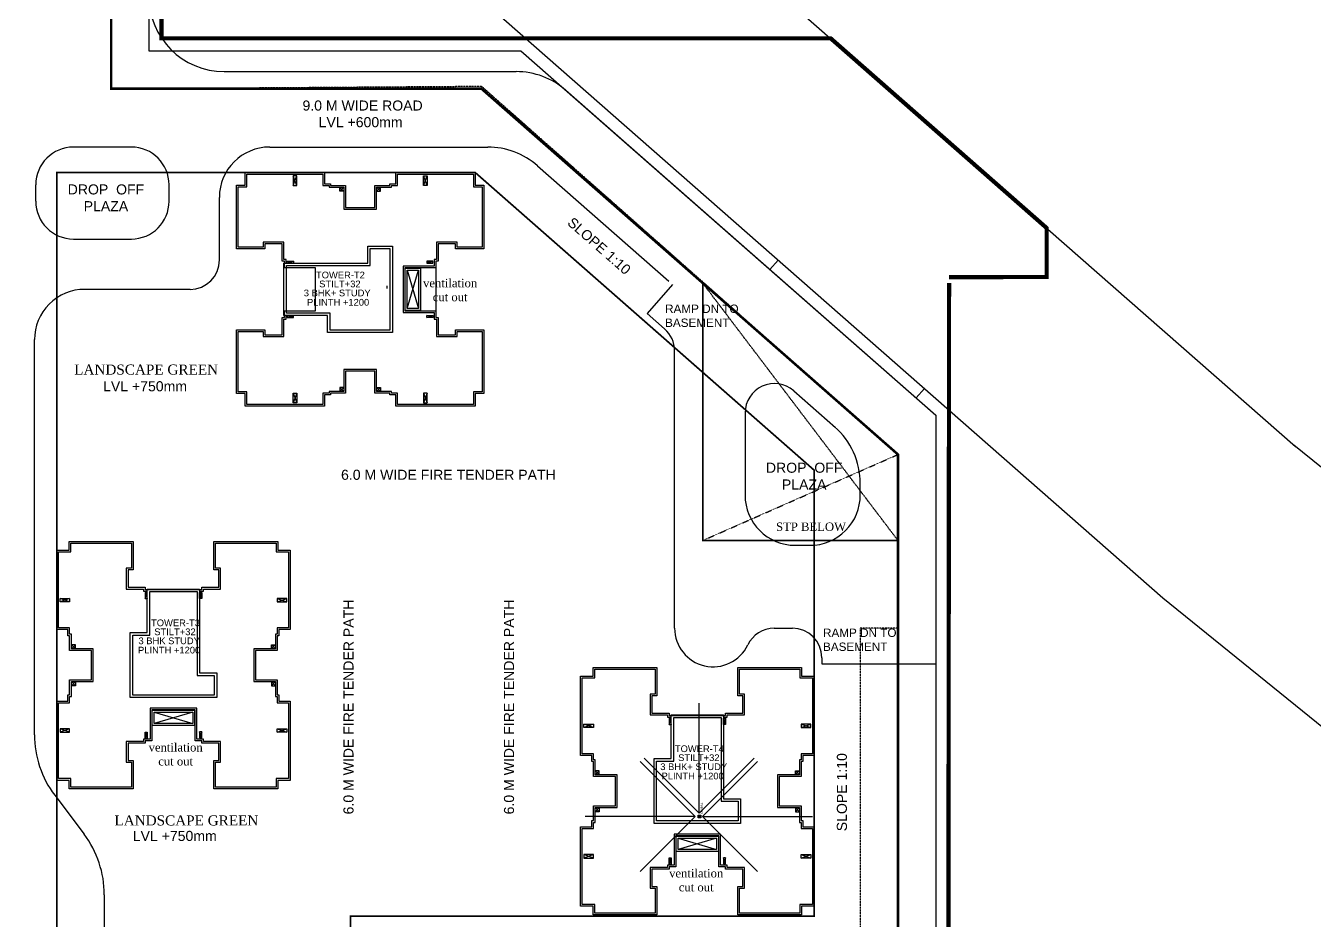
# Model space of a CAD drawing. Header units: millimetres. Extents: x 2061841 to 105821645, y -77612 to 48520811.
# Drawn here: x 105689495 to 105693013, y 48459160 to 48461601 of the extents above; entities that cross this region are included whole.
import ezdxf

# ---------------------------------------------------------------- set-up
doc = ezdxf.new("R2010")
doc.units = ezdxf.units.MM
doc.header["$LTSCALE"] = 10
doc.header["$MEASUREMENT"] = 0
for name, pattern in [('CENTER', [2, 1.25, -0.25, 0.25, -0.25]), ('DASHDOT', [1, 0.5, -0.25, 0, -0.25]), ('HIDDEN', [0.375, 0.25, -0.125])]:
    doc.linetypes.add(name, pattern=pattern)
for name, color, linetype in [('A-ANNO-TEXT', 150, 'Continuous'), ('AC-BLDG', 3, 'Continuous'), ('AC-GRND', 1, 'Continuous'), ('S-OPENING', 6, 'Continuous'), ('SHEET-TEXT', 7, 'Continuous')]:
    doc.layers.add(name, color=color, linetype=linetype)
doc.styles.add('Century', font='swiss.ttf')
doc.styles.add('SS Plan Text', font='calibri.ttf')
doc.styles.add('Text 100', font='romans.shx', dxfattribs={"width": 0.7, "height": 100})
doc.styles.add('Times', font='times.ttf')
doc.dimstyles.new('SCALE 100', dxfattribs={"dimtxt": 100, "dimasz": 75, "dimexe": 50, "dimexo": 50, "dimgap": 40, "dimtad": 1, "dimdec": 0, "dimzin": 1, "dimdsep": 46, "dimtxsty": 'Text 100', "dimblk": 'OBLIQUE', "dimcen": 1, "dimclrd": 3, "dimclre": 3, "dimclrt": 2, "dimadec": 0, "dimazin": 0, "dimtfac": 1, "dimtdec": 0, "dimtofl": 0, "dimtmove": 1, "dimatfit": 3, "dimldrblk": 'OPEN90', "dimfxl": 1, "dimtolj": 1, "dimtzin": 0, "dimarcsym": 0})

# ---------------------------------------------------------------- blocks, each defined once
blk = doc.blocks.new('_Oblique')
at = {"color": 0, "linetype": 'ByBlock', "lineweight": -2}
blk.add_line((-0.5, -0.5), (0.5, 0.5), dxfattribs=at)
blk = doc.blocks.new('_Open90')
at = {"color": 0, "linetype": 'ByBlock', "lineweight": -2}
for p, q in [((-0.5, 0.5), (0, 0)), ((0, 0), (-1, 0)), ((0, 0), (-0.5, -0.5))]:
    blk.add_line(p, q, dxfattribs=at)
blk = doc.blocks.new('A$C3f9037b2')
at = {"layer": 'AC-BLDG', "color": 1, "linetype": 'HIDDEN'}
for p, q in [((146543, -120228), (123250, -89530)), ((123250, -120228), (146543, -109977))]:
    blk.add_line(p, q, dxfattribs=at)
at = {"layer": 'AC-BLDG', "color": 1, "linetype": 'HIDDEN', "const_width": 200}
blk.add_lwpolyline([(123250, -89530), (146543, -109977), (146543, -120228), (123250, -120228), (123250, -89530)], dxfattribs=at)
at = {"layer": 'A-ANNO-TEXT', "insert": (131996, -118089), "char_height": 1000, "width": 9182.53, "attachment_point": 1, "style": 'Times'}
blk.add_mtext('STP BELOW', dxfattribs=at)
blk = doc.blocks.new('A$C82ecaa04')
at = {"layer": 'AC-GRND', "color": 2, "linetype": 'HIDDEN', "ltscale": 5}
blk.add_lwpolyline([(52671, -54347), (52671, -66347), (96841, -66047), (146543, -109977), (146544, -130680), (142044, -130680), (142044, -170041), (125008, -170041), (125008, -175041), (91225, -175041), (91225, -240684), (225330, -240684)], dxfattribs=at)
blk = doc.blocks.new('TOWER-A TYPICAL FLOOR FRAMING PLAN N')
at = {"layer": 'SHEET-TEXT'}
h = blk.add_hatch(color=256, dxfattribs=at)
edge = h.paths.add_edge_path()
edge.add_arc((102928334, 48557457.3), 0.801, 182.4872, 272.4872)
edge.add_ellipse((102928334, 48557457.3), major_axis=(-0.59, 0.541), ratio=1, start_angle=135, end_angle=212.2175)
edge.add_arc((102928334.4, 48557457.1), 0.392, 355.5416, 512.837)
edge.add_arc((102928333.6, 48557457.5), 0.503, 218.5754, 334.9907, ccw=False)
at = {"layer": 'SHEET-TEXT', "ltscale": 51}
for p, q in [((102926120.9, 48561107.5, 101.1), (102929598.6, 48558054.6, 101.1)), ((102926953.3, 48561107.5, 101.1), (102929960.9, 48558467.3, 101.1))]:
    blk.add_line(p, q, dxfattribs=at)
at = {"layer": 'SHEET-TEXT', "color": 8}
for p, q in [((102927036.8, 48559490.3, 101.1), (102927833.5, 48559490.3, 101.1)), ((102927969.3, 48559439.2, 101.1), (102928978.9, 48558552.9, 101.1)), ((102926783.1, 48559284.4, 101.1), (102926625, 48559284.4, 101.1)), ((102927160.7, 48559284.4, 101.1), (102927755.9, 48559284.4, 101.1)), ((102927891.8, 48559233.2, 101.1), (102928250.8, 48558918.1, 101.1)), ((102926522.1, 48559136.4, 101.1), (102926522.1, 48559181.4, 101.1)), ((102926886.1, 48559136.4, 101.1), (102926886.1, 48559181.4, 101.1)), ((102927023.4, 48558976.2, 101.1), (102927023.4, 48559147.1, 101.1)), ((102926625, 48559033.4, 101.1), (102926783.1, 48559033.4, 101.1)), ((102928549.1, 48558975.9, 101.1), (102928526.4, 48558950.1, 101.1)), ((102926943.3, 48558896.1, 101.1), (102926655.9, 48558896.1, 101.1)), ((102928260.3, 48558909.7, 101.1), (102928190.9, 48558830.6, 101.1)), ((102928239, 48558788.4, 101.1), (102928190.9, 48558830.6, 101.1)), ((102926518.6, 48557680.1, 101.1), (102926518.6, 48558758.8, 101.1)), ((102928266.2, 48557971, 101.1), (102928266.2, 48558728.2, 101.1)), ((102928591.4, 48558619, 101.1), (102928705.8, 48558518.6, 101.1)), ((102928948.1, 48558625.6, 101.1), (102928925.5, 48558599.8, 101.1)), ((102928458.4, 48558558.8, 101.1), (102928458.4, 48558334.8, 101.1)), ((102928978.9, 48558552.9, 101.1), (102928978.9, 48557874.3, 101.1)), ((102928773, 48558334.8, 101.1), (102928773, 48558366.4, 101.1)), ((102928595.7, 48558197.5, 101.1), (102928635.7, 48558197.5, 101.1)), ((102928538, 48557971, 101.1), (102928587.7, 48557971, 101.1)), ((102928667.7, 48557890.9, 101.1), (102928667.7, 48557874.3, 101.1)), ((102928667.7, 48557874.3, 101.1), (102928876, 48557874.3, 101.1)), ((102928876, 48557874.3, 101.1), (102928978.9, 48557874.3, 101.1)), ((102926573.9, 48557515.5, 101.1), (102926654, 48557409.1, 101.1))]:
    blk.add_line(p, q, dxfattribs=at)
at = {"layer": 'SHEET-TEXT', "ltscale": 0.5}
for p, q in [((102927098.3, 48559176.1, 101.1), (102927098.3, 48559210.4, 101.1)), ((102927098.3, 48559210.4, 101.1), (102927305.5, 48559210.4, 101.1)), ((102927305.5, 48559210.4, 101.1), (102927305.5, 48559179.5, 101.1)), ((102927510.1, 48559179.5, 101.1), (102927510.1, 48559210.4, 101.1)), ((102927510.1, 48559210.4, 101.1), (102927717.3, 48559210.4, 101.1)), ((102927717.3, 48559210.4, 101.1), (102927717.3, 48559176.1, 101.1)), ((102927074.8, 48559011.1, 101.1), (102927074.8, 48559176.1, 101.1)), ((102927074.8, 48559176.1, 101.1), (102927098.3, 48559176.1, 101.1)), ((102927305.5, 48559179.5, 101.1), (102927322.7, 48559179.5, 101.1)), ((102927322.7, 48559179.5, 101.1), (102927322.7, 48559175, 101.1)), ((102927322.7, 48559175, 101.1), (102927363.3, 48559175, 101.1)), ((102927363.3, 48559175, 101.1), (102927363.3, 48559115.2, 101.1)), ((102927452.3, 48559115.2, 101.1), (102927452.3, 48559175, 101.1)), ((102927452.3, 48559175, 101.1), (102927492.9, 48559175, 101.1)), ((102927492.9, 48559175, 101.1), (102927492.9, 48559179.5, 101.1)), ((102927492.9, 48559179.5, 101.1), (102927510.1, 48559179.5, 101.1)), ((102927717.3, 48559176.1, 101.1), (102927740.7, 48559176.1, 101.1)), ((102927740.7, 48559176.1, 101.1), (102927740.7, 48559011.1, 101.1)), ((102927363.3, 48559115.2, 101.1), (102927407.8, 48559115.2, 101.1)), ((102927407.8, 48559115.2, 101.1), (102927452.3, 48559115.2, 101.1)), ((102927199.7, 48559024.8, 101.1), (102927142.9, 48559024.8, 101.1)), ((102927142.9, 48559024.8, 101.1), (102927142.9, 48559011.1, 101.1)), ((102927199.7, 48558977.9, 101.1), (102927199.7, 48559024.8, 101.1)), ((102927672.7, 48559024.8, 101.1), (102927615.9, 48559024.8, 101.1)), ((102927615.9, 48559024.8, 101.1), (102927615.9, 48558977.9, 101.1)), ((102927672.7, 48559011.1, 101.1), (102927672.7, 48559024.8, 101.1)), ((102927142.9, 48559011.1, 101.1), (102927074.8, 48559011.1, 101.1)), ((102927740.7, 48559011.1, 101.1), (102927672.7, 48559011.1, 101.1)), ((102927205.5, 48558977.9, 101.1), (102927199.7, 48558977.9, 101.1)), ((102927205.5, 48558967.6, 101.1), (102927205.5, 48558977.9, 101.1)), ((102927524.9, 48558959.6, 101.1), (102927524.9, 48558832.6, 101.1)), ((102927609.5, 48558959.6, 101.1), (102927524.9, 48558959.6, 101.1)), ((102927615.9, 48558977.9, 101.1), (102927609.5, 48558977.9, 101.1)), ((102927609.5, 48558977.9, 101.1), (102927609.5, 48558959.6, 101.1)), ((102927199.7, 48558767.4, 101.1), (102927199.7, 48558814.3, 101.1)), ((102927199.7, 48558814.3, 101.1), (102927205.5, 48558814.3, 101.1)), ((102927205.5, 48558814.3, 101.1), (102927205.5, 48558824.6, 101.1)), ((102927524.9, 48558832.6, 101.1), (102927609.5, 48558832.6, 101.1)), ((102927609.5, 48558832.6, 101.1), (102927609.5, 48558814.3, 101.1)), ((102927609.5, 48558814.3, 101.1), (102927615.9, 48558814.3, 101.1)), ((102927615.9, 48558814.3, 101.1), (102927615.9, 48558767.4, 101.1)), ((102927074.8, 48558616.2, 101.1), (102927074.8, 48558781.1, 101.1)), ((102927074.8, 48558781.1, 101.1), (102927142.9, 48558781.1, 101.1)), ((102927142.9, 48558781.1, 101.1), (102927142.9, 48558767.4, 101.1)), ((102927672.7, 48558767.4, 101.1), (102927672.7, 48558781.1, 101.1)), ((102927672.7, 48558781.1, 101.1), (102927740.7, 48558781.1, 101.1)), ((102927740.7, 48558781.1, 101.1), (102927740.7, 48558616.2, 101.1)), ((102927142.9, 48558767.4, 101.1), (102927199.7, 48558767.4, 101.1)), ((102927615.9, 48558767.4, 101.1), (102927672.7, 48558767.4, 101.1)), ((102927407.8, 48558677, 101.1), (102927363.3, 48558677, 101.1)), ((102927363.3, 48558677, 101.1), (102927363.3, 48558617.3, 101.1)), ((102927452.3, 48558677, 101.1), (102927407.8, 48558677, 101.1)), ((102927452.3, 48558617.3, 101.1), (102927452.3, 48558677, 101.1)), ((102927098.3, 48558616.2, 101.1), (102927074.8, 48558616.2, 101.1)), ((102927098.3, 48558581.8, 101.1), (102927098.3, 48558616.2, 101.1)), ((102927322.7, 48558612.7, 101.1), (102927305.5, 48558612.7, 101.1)), ((102927305.5, 48558612.7, 101.1), (102927305.5, 48558581.8, 101.1)), ((102927363.3, 48558617.3, 101.1), (102927322.7, 48558617.3, 101.1)), ((102927322.7, 48558617.3, 101.1), (102927322.7, 48558612.7, 101.1)), ((102927492.9, 48558617.3, 101.1), (102927452.3, 48558617.3, 101.1)), ((102927492.9, 48558612.7, 101.1), (102927492.9, 48558617.3, 101.1)), ((102927510.1, 48558612.7, 101.1), (102927492.9, 48558612.7, 101.1)), ((102927510.1, 48558581.8, 101.1), (102927510.1, 48558612.7, 101.1)), ((102927740.7, 48558616.2, 101.1), (102927717.3, 48558616.2, 101.1)), ((102927717.3, 48558616.2, 101.1), (102927717.3, 48558581.8, 101.1)), ((102927305.5, 48558581.8, 101.1), (102927098.3, 48558581.8, 101.1)), ((102927717.3, 48558581.8, 101.1), (102927510.1, 48558581.8, 101.1)), ((102926583.8, 48557972.5, 101.1), (102926583.8, 48558179.7, 101.1)), ((102926583.8, 48558179.7, 101.1), (102926618.2, 48558179.7, 101.1)), ((102926618.2, 48558179.7, 101.1), (102926618.2, 48558203.1, 101.1)), ((102926618.2, 48558203.1, 101.1), (102926783.1, 48558203.1, 101.1)), ((102926783.1, 48558203.1, 101.1), (102926783.1, 48558135.1, 101.1)), ((102927013.1, 48558135.1, 101.1), (102927013.1, 48558203.1, 101.1)), ((102927013.1, 48558203.1, 101.1), (102927178.1, 48558203.1, 101.1)), ((102927178.1, 48558203.1, 101.1), (102927178.1, 48558179.7, 101.1)), ((102927178.1, 48558179.7, 101.1), (102927212.4, 48558179.7, 101.1)), ((102927212.4, 48558179.7, 101.1), (102927212.4, 48557972.5, 101.1)), ((102926783.1, 48558135.1, 101.1), (102926769.4, 48558135.1, 101.1)), ((102926769.4, 48558135.1, 101.1), (102926769.4, 48558078.3, 101.1)), ((102927026.8, 48558135.1, 101.1), (102927013.1, 48558135.1, 101.1)), ((102927026.8, 48558078.3, 101.1), (102927026.8, 48558135.1, 101.1)), ((102926769.4, 48558078.3, 101.1), (102926816.3, 48558078.3, 101.1)), ((102926816.3, 48558078.3, 101.1), (102926816.3, 48558072.5, 101.1)), ((102926979.9, 48558072.5, 101.1), (102926979.9, 48558078.3, 101.1)), ((102926979.9, 48558078.3, 101.1), (102927026.8, 48558078.3, 101.1)), ((102926816.3, 48558072.5, 101.1), (102926826.6, 48558072.5, 101.1)), ((102926969.6, 48558072.5, 101.1), (102926979.9, 48558072.5, 101.1)), ((102926614.7, 48557972.5, 101.1), (102926583.8, 48557972.5, 101.1)), ((102926614.7, 48557955.3, 101.1), (102926614.7, 48557972.5, 101.1)), ((102927212.4, 48557972.5, 101.1), (102927181.5, 48557972.5, 101.1)), ((102927181.5, 48557972.5, 101.1), (102927181.5, 48557955.3, 101.1)), ((102926619.3, 48557955.3, 101.1), (102926614.7, 48557955.3, 101.1)), ((102926619.3, 48557914.7, 101.1), (102926619.3, 48557955.3, 101.1)), ((102927181.5, 48557955.3, 101.1), (102927176.9, 48557955.3, 101.1)), ((102927176.9, 48557955.3, 101.1), (102927176.9, 48557914.7, 101.1)), ((102926679, 48557914.7, 101.1), (102926619.3, 48557914.7, 101.1)), ((102926679, 48557870.2, 101.1), (102926679, 48557914.7, 101.1)), ((102927176.9, 48557914.7, 101.1), (102927117.2, 48557914.7, 101.1)), ((102927117.2, 48557914.7, 101.1), (102927117.2, 48557870.2, 101.1)), ((102926679, 48557825.7, 101.1), (102926679, 48557870.2, 101.1)), ((102927117.2, 48557870.2, 101.1), (102927117.2, 48557825.7, 101.1)), ((102928014, 48557628.9, 101.1), (102928014, 48557836.1, 101.1)), ((102928014, 48557836.1, 101.1), (102928048.3, 48557836.1, 101.1)), ((102928048.3, 48557836.1, 101.1), (102928048.3, 48557859.5, 101.1)), ((102928048.3, 48557859.5, 101.1), (102928213.3, 48557859.5, 101.1)), ((102928213.3, 48557859.5, 101.1), (102928213.3, 48557791.5, 101.1)), ((102928443.3, 48557791.5, 101.1), (102928443.3, 48557859.5, 101.1)), ((102928443.3, 48557859.5, 101.1), (102928608.2, 48557859.5, 101.1)), ((102928608.2, 48557859.5, 101.1), (102928608.2, 48557836.1, 101.1)), ((102928608.2, 48557836.1, 101.1), (102928642.6, 48557836.1, 101.1)), ((102928642.6, 48557836.1, 101.1), (102928642.6, 48557628.9, 101.1)), ((102926619.3, 48557785.1, 101.1), (102926619.3, 48557825.7, 101.1)), ((102926619.3, 48557825.7, 101.1), (102926679, 48557825.7, 101.1)), ((102927117.2, 48557825.7, 101.1), (102927176.9, 48557825.7, 101.1)), ((102927176.9, 48557825.7, 101.1), (102927176.9, 48557785.1, 101.1)), ((102926583.8, 48557560.7, 101.1), (102926583.8, 48557767.9, 101.1)), ((102926583.8, 48557767.9, 101.1), (102926614.7, 48557767.9, 101.1)), ((102926614.7, 48557767.9, 101.1), (102926614.7, 48557785.1, 101.1)), ((102926614.7, 48557785.1, 101.1), (102926619.3, 48557785.1, 101.1)), ((102927176.9, 48557785.1, 101.1), (102927181.5, 48557785.1, 101.1)), ((102927181.5, 48557785.1, 101.1), (102927181.5, 48557767.9, 101.1)), ((102927181.5, 48557767.9, 101.1), (102927212.4, 48557767.9, 101.1)), ((102927212.4, 48557767.9, 101.1), (102927212.4, 48557560.7, 101.1)), ((102928213.3, 48557791.5, 101.1), (102928199.6, 48557791.5, 101.1)), ((102928199.6, 48557791.5, 101.1), (102928199.6, 48557734.7, 101.1)), ((102928457, 48557791.5, 101.1), (102928443.3, 48557791.5, 101.1)), ((102928457, 48557734.7, 101.1), (102928457, 48557791.5, 101.1)), ((102926961.6, 48557753, 101.1), (102926834.6, 48557753, 101.1)), ((102926834.6, 48557753, 101.1), (102926834.6, 48557668.5, 101.1)), ((102926961.6, 48557668.5, 101.1), (102926961.6, 48557753, 101.1)), ((102928199.6, 48557734.7, 101.1), (102928246.5, 48557734.7, 101.1)), ((102928246.5, 48557734.7, 101.1), (102928246.5, 48557728.9, 101.1)), ((102928246.5, 48557728.9, 101.1), (102928256.8, 48557728.9, 101.1)), ((102928399.8, 48557728.9, 101.1), (102928410.1, 48557728.9, 101.1)), ((102928410.1, 48557728.9, 101.1), (102928410.1, 48557734.7, 101.1)), ((102928410.1, 48557734.7, 101.1), (102928457, 48557734.7, 101.1)), ((102926816.3, 48557662.1, 101.1), (102926769.4, 48557662.1, 101.1)), ((102926769.4, 48557662.1, 101.1), (102926769.4, 48557605.3, 101.1)), ((102926834.6, 48557668.5, 101.1), (102926816.3, 48557668.5, 101.1)), ((102926816.3, 48557668.5, 101.1), (102926816.3, 48557662.1, 101.1)), ((102926979.9, 48557668.5, 101.1), (102926961.6, 48557668.5, 101.1)), ((102926979.9, 48557662.1, 101.1), (102926979.9, 48557668.5, 101.1)), ((102927026.8, 48557662.1, 101.1), (102926979.9, 48557662.1, 101.1)), ((102927026.8, 48557605.3, 101.1), (102927026.8, 48557662.1, 101.1)), ((102928044.9, 48557628.9, 101.1), (102928014, 48557628.9, 101.1)), ((102928044.9, 48557611.7, 101.1), (102928044.9, 48557628.9, 101.1)), ((102928642.6, 48557628.9, 101.1), (102928611.7, 48557628.9, 101.1)), ((102928611.7, 48557628.9, 101.1), (102928611.7, 48557611.7, 101.1)), ((102926769.4, 48557605.3, 101.1), (102926783.1, 48557605.3, 101.1)), ((102926783.1, 48557605.3, 101.1), (102926783.1, 48557537.3, 101.1)), ((102927013.1, 48557537.3, 101.1), (102927013.1, 48557605.3, 101.1)), ((102927013.1, 48557605.3, 101.1), (102927026.8, 48557605.3, 101.1)), ((102928049.5, 48557611.7, 101.1), (102928044.9, 48557611.7, 101.1)), ((102928049.5, 48557571.1, 101.1), (102928049.5, 48557611.7, 101.1)), ((102928611.7, 48557611.7, 101.1), (102928607.1, 48557611.7, 101.1)), ((102928607.1, 48557611.7, 101.1), (102928607.1, 48557571.1, 101.1)), ((102926618.2, 48557560.7, 101.1), (102926583.8, 48557560.7, 101.1)), ((102926618.2, 48557537.3, 101.1), (102926618.2, 48557560.7, 101.1)), ((102927212.4, 48557560.7, 101.1), (102927178.1, 48557560.7, 101.1)), ((102927178.1, 48557560.7, 101.1), (102927178.1, 48557537.3, 101.1)), ((102928109.2, 48557571.1, 101.1), (102928049.5, 48557571.1, 101.1)), ((102928109.2, 48557526.6, 101.1), (102928109.2, 48557571.1, 101.1)), ((102928607.1, 48557571.1, 101.1), (102928547.4, 48557571.1, 101.1)), ((102928547.4, 48557571.1, 101.1), (102928547.4, 48557526.6, 101.1)), ((102926783.1, 48557537.3, 101.1), (102926618.2, 48557537.3, 101.1)), ((102927178.1, 48557537.3, 101.1), (102927013.1, 48557537.3, 101.1)), ((102928109.2, 48557482.1, 101.1), (102928109.2, 48557526.6, 101.1)), ((102928547.4, 48557526.6, 101.1), (102928547.4, 48557482.1, 101.1)), ((102928049.5, 48557441.5, 101.1), (102928049.5, 48557482.1, 101.1)), ((102928049.5, 48557482.1, 101.1), (102928109.2, 48557482.1, 101.1)), ((102928547.4, 48557482.1, 101.1), (102928607.1, 48557482.1, 101.1)), ((102928607.1, 48557482.1, 101.1), (102928607.1, 48557441.5, 101.1)), ((102928044.9, 48557424.3, 101.1), (102928044.9, 48557441.5, 101.1)), ((102928044.9, 48557441.5, 101.1), (102928049.5, 48557441.5, 101.1)), ((102928607.1, 48557441.5, 101.1), (102928611.7, 48557441.5, 101.1)), ((102928611.7, 48557441.5, 101.1), (102928611.7, 48557424.3, 101.1)), ((102928014, 48557217.1, 101.1), (102928014, 48557424.3, 101.1)), ((102928014, 48557424.3, 101.1), (102928044.9, 48557424.3, 101.1)), ((102928391.8, 48557409.4, 101.1), (102928264.8, 48557409.4, 101.1)), ((102928264.8, 48557409.4, 101.1), (102928264.8, 48557324.9, 101.1)), ((102928391.8, 48557324.9, 101.1), (102928391.8, 48557409.4, 101.1)), ((102928611.7, 48557424.3, 101.1), (102928642.6, 48557424.3, 101.1)), ((102928642.6, 48557424.3, 101.1), (102928642.6, 48557217.1, 101.1)), ((102928246.5, 48557318.5, 101.1), (102928199.6, 48557318.5, 101.1)), ((102928199.6, 48557318.5, 101.1), (102928199.6, 48557261.7, 101.1)), ((102928264.8, 48557324.9, 101.1), (102928246.5, 48557324.9, 101.1)), ((102928246.5, 48557324.9, 101.1), (102928246.5, 48557318.5, 101.1)), ((102928410.1, 48557324.9, 101.1), (102928391.8, 48557324.9, 101.1)), ((102928410.1, 48557318.5, 101.1), (102928410.1, 48557324.9, 101.1)), ((102928457, 48557318.5, 101.1), (102928410.1, 48557318.5, 101.1)), ((102928457, 48557261.7, 101.1), (102928457, 48557318.5, 101.1)), ((102928199.6, 48557261.7, 101.1), (102928213.3, 48557261.7, 101.1)), ((102928213.3, 48557261.7, 101.1), (102928213.3, 48557193.7, 101.1)), ((102928443.3, 48557193.7, 101.1), (102928443.3, 48557261.7, 101.1)), ((102928443.3, 48557261.7, 101.1), (102928457, 48557261.7, 101.1)), ((102928048.3, 48557217.1, 101.1), (102928014, 48557217.1, 101.1)), ((102928048.3, 48557193.7, 101.1), (102928048.3, 48557217.1, 101.1)), ((102928213.3, 48557193.7, 101.1), (102928048.3, 48557193.7, 101.1)), ((102928608.2, 48557193.7, 101.1), (102928443.3, 48557193.7, 101.1)), ((102928642.6, 48557217.1, 101.1), (102928608.2, 48557217.1, 101.1)), ((102928608.2, 48557217.1, 101.1), (102928608.2, 48557193.7, 101.1))]:
    blk.add_line(p, q, dxfattribs=at)
at = {"layer": 'SHEET-TEXT', "ltscale": 3500}
for p, q in [((102927234.5, 48559179.5, 101.1), (102927225.3, 48559205.8, 101.1)), ((102927225.3, 48559179.5, 101.1), (102927234.5, 48559205.8, 101.1)), ((102927581.1, 48559179.5, 101.1), (102927590.3, 48559205.8, 101.1)), ((102927590.3, 48559179.5, 101.1), (102927581.1, 48559205.8, 101.1)), ((102927362.1, 48559173.8, 101.1), (102927351.8, 48559163.9, 101.1)), ((102927351.8, 48559173.8, 101.1), (102927362.1, 48559163.9, 101.1)), ((102927452.3, 48559175, 101.1), (102927463.7, 48559163.9, 101.1)), ((102927463.7, 48559175, 101.1), (102927452.3, 48559163.9, 101.1)), ((102927208.9, 48558973.4, 101.1), (102927225.5, 48558967.6, 101.1)), ((102927225.5, 48558973.4, 101.1), (102927208.9, 48558967.6, 101.1)), ((102927606.1, 48558973.4, 101.1), (102927589.5, 48558967.6, 101.1)), ((102927589.5, 48558973.4, 101.1), (102927606.1, 48558967.6, 101.1)), ((102927208.9, 48558818.9, 101.1), (102927225.5, 48558824.6, 101.1)), ((102927225.5, 48558818.9, 101.1), (102927208.9, 48558824.6, 101.1)), ((102927606.6, 48558818.9, 101.1), (102927589.5, 48558824.6, 101.1)), ((102927589.5, 48558818.9, 101.1), (102927606.6, 48558824.6, 101.1)), ((102927234.5, 48558612.7, 101.1), (102927225.3, 48558586.4, 101.1)), ((102927225.3, 48558612.7, 101.1), (102927234.5, 48558586.4, 101.1)), ((102927363.3, 48558617.3, 101.1), (102927351.8, 48558628.4, 101.1)), ((102927351.8, 48558617.3, 101.1), (102927363.3, 48558628.4, 101.1)), ((102927452.3, 48558617.3, 101.1), (102927463.7, 48558628.4, 101.1)), ((102927463.7, 48558617.3, 101.1), (102927452.3, 48558628.4, 101.1)), ((102927581.1, 48558612.7, 101.1), (102927590.3, 48558586.4, 101.1)), ((102927590.3, 48558612.7, 101.1), (102927581.1, 48558586.4, 101.1)), ((102926614.7, 48558043.5, 101.1), (102926588.4, 48558052.7, 101.1)), ((102926614.7, 48558052.7, 101.1), (102926588.4, 48558043.5, 101.1)), ((102926820.9, 48558069, 101.1), (102926826.6, 48558052.5, 101.1)), ((102926820.9, 48558052.5, 101.1), (102926826.6, 48558069, 101.1)), ((102926975.4, 48558069, 101.1), (102926969.6, 48558052.5, 101.1)), ((102926975.4, 48558052.5, 101.1), (102926969.6, 48558069, 101.1)), ((102927181.5, 48558043.5, 101.1), (102927207.8, 48558052.7, 101.1)), ((102927181.5, 48558052.7, 101.1), (102927207.8, 48558043.5, 101.1)), ((102926619.3, 48557914.7, 101.1), (102926630.4, 48557926.1, 101.1)), ((102926619.3, 48557926.1, 101.1), (102926630.4, 48557914.7, 101.1)), ((102927175.8, 48557915.8, 101.1), (102927165.8, 48557926.1, 101.1)), ((102927175.8, 48557926.1, 101.1), (102927165.8, 48557915.8, 101.1)), ((102926619.3, 48557825.7, 101.1), (102926630.4, 48557814.3, 101.1)), ((102926619.3, 48557814.3, 101.1), (102926630.4, 48557825.7, 101.1)), ((102927176.9, 48557825.7, 101.1), (102927165.8, 48557814.3, 101.1)), ((102927176.9, 48557814.3, 101.1), (102927165.8, 48557825.7, 101.1)), ((102928251.1, 48557725.4, 101.1), (102928256.8, 48557708.9, 101.1)), ((102928251.1, 48557708.9, 101.1), (102928256.8, 48557725.4, 101.1)), ((102928405.5, 48557725.4, 101.1), (102928399.8, 48557708.9, 101.1)), ((102928405.5, 48557708.9, 101.1), (102928399.8, 48557725.4, 101.1)), ((102926614.7, 48557696.9, 101.1), (102926588.4, 48557687.7, 101.1)), ((102926614.7, 48557687.7, 101.1), (102926588.4, 48557696.9, 101.1)), ((102926820.9, 48557671.3, 101.1), (102926826.6, 48557688.5, 101.1)), ((102926820.9, 48557688.5, 101.1), (102926826.6, 48557671.3, 101.1)), ((102926975.4, 48557671.9, 101.1), (102926969.6, 48557688.5, 101.1)), ((102926975.4, 48557688.5, 101.1), (102926969.6, 48557671.9, 101.1)), ((102927181.5, 48557696.9, 101.1), (102927207.8, 48557687.7, 101.1)), ((102927181.5, 48557687.7, 101.1), (102927207.8, 48557696.9, 101.1)), ((102928044.9, 48557699.9, 101.1), (102928018.6, 48557709.1, 101.1)), ((102928044.9, 48557709.1, 101.1), (102928018.6, 48557699.9, 101.1)), ((102928611.7, 48557699.9, 101.1), (102928638, 48557709.1, 101.1)), ((102928611.7, 48557709.1, 101.1), (102928638, 48557699.9, 101.1)), ((102928049.5, 48557571.1, 101.1), (102928060.6, 48557582.5, 101.1)), ((102928049.5, 48557582.5, 101.1), (102928060.6, 48557571.1, 101.1)), ((102928606, 48557572.2, 101.1), (102928596, 48557582.5, 101.1)), ((102928606, 48557582.5, 101.1), (102928596, 48557572.2, 101.1)), ((102928049.5, 48557482.1, 101.1), (102928060.6, 48557470.6, 101.1)), ((102928049.5, 48557470.6, 101.1), (102928060.6, 48557482.1, 101.1)), ((102928607.1, 48557482.1, 101.1), (102928596, 48557470.6, 101.1)), ((102928607.1, 48557470.6, 101.1), (102928596, 48557482.1, 101.1)), ((102928044.9, 48557353.3, 101.1), (102928018.6, 48557344.1, 101.1)), ((102928044.9, 48557344.1, 101.1), (102928018.6, 48557353.3, 101.1)), ((102928251.1, 48557327.7, 101.1), (102928256.8, 48557344.9, 101.1)), ((102928251.1, 48557344.9, 101.1), (102928256.8, 48557327.7, 101.1)), ((102928405.5, 48557328.3, 101.1), (102928399.8, 48557344.9, 101.1)), ((102928405.5, 48557344.9, 101.1), (102928399.8, 48557328.3, 101.1)), ((102928611.7, 48557353.3, 101.1), (102928638, 48557344.1, 101.1)), ((102928611.7, 48557344.1, 101.1), (102928638, 48557353.3, 101.1))]:
    blk.add_line(p, q, dxfattribs=at)
at = {"layer": 'SHEET-TEXT'}
for p, q in [((102927535.9, 48558843.6, 101.1), (102927566.9, 48558948.6, 101.1)), ((102927535.9, 48558948.6, 101.1), (102927566.9, 48558843.6, 101.1)), ((102927480.7, 48558905.4, 101.1), (102927480.7, 48558898.2, 101.1)), ((102926845.6, 48557742.1, 101.1), (102926950.6, 48557711.1, 101.1)), ((102926950.6, 48557742.1, 101.1), (102926845.6, 48557711.1, 101.1)), ((102928330.4, 48557453.7, 101.1), (102928330.4, 48557460.9, 101.1)), ((102928330.4, 48557460.9, 101.1), (102928337.6, 48557460.9, 101.1)), ((102928330.4, 48557460.9, 101.1), (102928333.3, 48557457.9, 101.1)), ((102928330.4, 48557453.7, 101.1), (102928333.3, 48557456.6, 101.1)), ((102928337.6, 48557453.7, 101.1), (102928330.4, 48557453.7, 101.1)), ((102928334.6, 48557457.9, 101.1), (102928337.6, 48557460.9, 101.1)), ((102928334.6, 48557456.6, 101.1), (102928337.6, 48557453.7, 101.1)), ((102928337.6, 48557460.9, 101.1), (102928337.6, 48557453.7, 101.1)), ((102928275.8, 48557398.5, 101.1), (102928380.8, 48557367.5, 101.1)), ((102928380.8, 48557398.5, 101.1), (102928275.8, 48557367.5, 101.1))]:
    blk.add_line(p, q, dxfattribs=at)
at = {"layer": 'SHEET-TEXT', "linetype": 'CENTER', "ltscale": 3, "const_width": 11.4, "elevation": 101.1}
for points in [[(102929015.5, 48558913.6), (102929013.3, 48556819.3), (102927747.5, 48556819.3), (102927747.5, 48555591.8), (102930816.1, 48555591.8)], [(102930816.1, 48554057.5), (102926493.4, 48554057.5), (102926213.1, 48554295.5), (102926213.1, 48559581), (102925522.7, 48559581), (102925522.7, 48560961.9), (102926865.2, 48560961.9), (102926865.2, 48559581), (102927859.7, 48559581), (102928692.2, 48559581.1), (102929281.8, 48559063.5), (102929281.8, 48558929.6), (102929015.5, 48558929.5)]]:
    blk.add_lwpolyline(points, dxfattribs=at)
at = {"layer": 'SHEET-TEXT', "color": 8, "elevation": 101.1}
blk.add_lwpolyline([(102926271.7, 48554290.8), (102926247.5, 48554311.4), (102926247.5, 48559615.4), (102925557, 48559615.4), (102925557, 48560927.6), (102926273.8, 48560927.6), (102926830.9, 48560438.5), (102926830.9, 48559546.7), (102927846.8, 48559546.7), (102928978.9, 48558552.9), (102928978.9, 48556853.6), (102927713.1, 48556853.6), (102927713.1, 48555557.5), (102930781.8, 48555557.5), (102930781.8, 48555519.1), (102932316.1, 48555519.1), (102932316.1, 48555404.1), (102932811.9, 48555404.1), (102932991.5, 48555245.2), (102932481.6, 48554130.2), (102930781.8, 48554130.2), (102930781.8, 48554091.8), (102926506, 48554091.8), (102926490.8, 48554104.7)], dxfattribs=at)
at = {"layer": 'SHEET-TEXT', "color": 8, "linetype": 'DASHDOT', "ltscale": 5, "const_width": 6.86, "elevation": 101.1}
blk.add_lwpolyline([(102932213.1, 48555416.2), (102930678.8, 48555416.2), (102930678.8, 48555454.5), (102927610.2, 48555454.5), (102927610.2, 48556956.6), (102928876, 48556956.6), (102928876, 48558445.4), (102927738.7, 48559443.8), (102926727.9, 48559443.8), (102926727.9, 48560331), (102926165.6, 48560824.6), (102925660, 48560824.6), (102925660, 48559718.3), (102926350.4, 48559718.3), (102926350.4, 48554419.1), (102926614.5, 48554194.8), (102930678.8, 48554194.8), (102930678.8, 48554233.2), (102932415.3, 48554233.2), (102932866.1, 48555218.6), (102932772.9, 48555301.1), (102932213.1, 48555301.1)], close=True, dxfattribs=at)
at = {"layer": 'SHEET-TEXT', "color": 8, "linetype": 'HIDDEN', "ltscale": 10, "const_width": 4.58, "elevation": 101.1}
blk.add_lwpolyline([(102928647.1, 48558402.6), (102928647.1, 48557185.4), (102927381.3, 48557185.4), (102927381.3, 48555225.7), (102930450, 48555225.7), (102930450, 48555187.3), (102931984.3, 48555187.3), (102931984.3, 48555072.3), (102932547.6, 48555072.3), (102932268.5, 48554462), (102930450, 48554462), (102930450, 48554423.6), (102926627.9, 48554423.6), (102926579.3, 48554464.9), (102926579.3, 48559214.9), (102927721.8, 48559214.9)], close=True, dxfattribs=at)
at = {"layer": 'SHEET-TEXT', "ltscale": 0.5, "elevation": 101.1}
for points in [[(102927200.9, 48558967.6), (102927200.9, 48558973.4), (102927195.1, 48558973.4), (102927195.1, 48559020.3), (102927147.5, 48559020.3), (102927147.5, 48559006.5), (102927070.3, 48559006.5), (102927070.3, 48559180.7), (102927093.7, 48559180.7), (102927093.7, 48559215), (102927310.1, 48559215), (102927310.1, 48559184.1), (102927327.2, 48559184.1), (102927327.2, 48559179.5), (102927367.9, 48559179.5), (102927367.9, 48559119.8), (102927407.8, 48559119.8), (102927447.7, 48559119.8), (102927447.7, 48559179.5), (102927488.3, 48559179.5), (102927488.3, 48559184.1), (102927505.5, 48559184.1), (102927505.5, 48559215), (102927721.8, 48559215), (102927721.8, 48559180.7), (102927745.3, 48559180.7), (102927745.3, 48559006.5), (102927668.1, 48559006.5), (102927668.1, 48559020.3), (102927620.5, 48559020.3), (102927620.5, 48558973.4), (102927614.1, 48558973.4), (102927614.1, 48558955.1)], [(102927614.1, 48558955.1), (102927529.5, 48558955.1), (102927529.5, 48558837.2), (102927614.1, 48558837.2), (102927614.1, 48558818.9), (102927620.5, 48558818.9), (102927620.5, 48558772), (102927668.1, 48558772), (102927668.1, 48558785.7), (102927745.3, 48558785.7), (102927745.3, 48558611.6), (102927721.8, 48558611.6), (102927721.8, 48558577.3), (102927505.5, 48558577.3), (102927505.5, 48558608.2), (102927488.3, 48558608.2), (102927488.3, 48558612.7), (102927447.7, 48558612.7), (102927447.7, 48558672.5), (102927407.8, 48558672.5), (102927367.9, 48558672.5), (102927367.9, 48558612.7), (102927327.2, 48558612.7), (102927327.2, 48558608.2), (102927310.1, 48558608.2), (102927310.1, 48558577.3), (102927093.7, 48558577.3), (102927093.7, 48558611.6), (102927070.3, 48558611.6), (102927070.3, 48558785.7), (102927147.5, 48558785.7), (102927147.5, 48558772), (102927195.1, 48558772), (102927195.1, 48558818.9), (102927200.9, 48558818.9), (102927200.9, 48558824.6)], [(102926957, 48557663.9), (102926957, 48557748.5), (102926839.2, 48557748.5), (102926839.2, 48557663.9), (102926820.9, 48557663.9), (102926820.9, 48557657.5), (102926774, 48557657.5), (102926774, 48557609.9), (102926787.7, 48557609.9), (102926787.7, 48557532.7), (102926613.6, 48557532.7), (102926613.6, 48557556.1), (102926579.3, 48557556.1), (102926579.3, 48557772.5), (102926610.1, 48557772.5), (102926610.1, 48557789.7), (102926614.7, 48557789.7), (102926614.7, 48557830.3), (102926674.4, 48557830.3), (102926674.4, 48557870.2), (102926674.4, 48557910.1), (102926614.7, 48557910.1), (102926614.7, 48557950.7), (102926610.1, 48557950.7), (102926610.1, 48557967.9), (102926579.3, 48557967.9), (102926579.3, 48558184.3), (102926613.6, 48558184.3), (102926613.6, 48558207.7), (102926787.7, 48558207.7), (102926787.7, 48558130.5), (102926774, 48558130.5), (102926774, 48558082.9), (102926820.9, 48558082.9), (102926820.9, 48558077.1), (102926826.6, 48558077.1)], [(102926969.6, 48558077.1), (102926975.4, 48558077.1), (102926975.4, 48558082.9), (102927022.3, 48558082.9), (102927022.3, 48558130.5), (102927008.5, 48558130.5), (102927008.5, 48558207.7), (102927182.7, 48558207.7), (102927182.7, 48558184.3), (102927217, 48558184.3), (102927217, 48557967.9), (102927186.1, 48557967.9), (102927186.1, 48557950.7), (102927181.5, 48557950.7), (102927181.5, 48557910.1), (102927121.8, 48557910.1), (102927121.8, 48557870.2), (102927121.8, 48557830.3), (102927181.5, 48557830.3), (102927181.5, 48557789.7), (102927186.1, 48557789.7), (102927186.1, 48557772.5), (102927217, 48557772.5), (102927217, 48557556.1), (102927182.7, 48557556.1), (102927182.7, 48557532.7), (102927008.5, 48557532.7), (102927008.5, 48557609.9), (102927022.3, 48557609.9), (102927022.3, 48557657.5), (102926975.4, 48557657.5), (102926975.4, 48557663.9), (102926957, 48557663.9)], [(102928387.2, 48557320.3), (102928387.2, 48557404.9), (102928269.4, 48557404.9), (102928269.4, 48557320.3), (102928251.1, 48557320.3), (102928251.1, 48557313.9), (102928204.1, 48557313.9), (102928204.1, 48557266.3), (102928217.9, 48557266.3), (102928217.9, 48557189.1), (102928043.7, 48557189.1), (102928043.7, 48557212.5), (102928009.4, 48557212.5), (102928009.4, 48557428.9), (102928040.3, 48557428.9), (102928040.3, 48557446.1), (102928044.9, 48557446.1), (102928044.9, 48557486.7), (102928104.6, 48557486.7), (102928104.6, 48557526.6), (102928104.6, 48557566.5), (102928044.9, 48557566.5), (102928044.9, 48557607.1), (102928040.3, 48557607.1), (102928040.3, 48557624.3), (102928009.4, 48557624.3), (102928009.4, 48557840.7), (102928043.7, 48557840.7), (102928043.7, 48557864.1), (102928217.9, 48557864.1), (102928217.9, 48557786.9), (102928204.1, 48557786.9), (102928204.1, 48557739.3), (102928251.1, 48557739.3), (102928251.1, 48557733.5), (102928256.8, 48557733.5)], [(102928399.8, 48557733.5), (102928405.5, 48557733.5), (102928405.5, 48557739.3), (102928452.4, 48557739.3), (102928452.4, 48557786.9), (102928438.7, 48557786.9), (102928438.7, 48557864.1), (102928612.8, 48557864.1), (102928612.8, 48557840.7), (102928647.1, 48557840.7), (102928647.1, 48557624.3), (102928616.3, 48557624.3), (102928616.3, 48557607.1), (102928611.7, 48557607.1), (102928611.7, 48557566.5), (102928552, 48557566.5), (102928552, 48557526.6), (102928552, 48557486.7), (102928611.7, 48557486.7), (102928611.7, 48557446.1), (102928616.3, 48557446.1), (102928616.3, 48557428.9), (102928647.1, 48557428.9), (102928647.1, 48557212.5), (102928612.8, 48557212.5), (102928612.8, 48557189.1), (102928438.7, 48557189.1), (102928438.7, 48557266.3), (102928452.4, 48557266.3), (102928452.4, 48557313.9), (102928405.5, 48557313.9), (102928405.5, 48557320.3), (102928387.2, 48557320.3)]]:
    blk.add_lwpolyline(points, dxfattribs=at)
at = {"layer": 'SHEET-TEXT', "color": 1, "ltscale": 0.5, "elevation": 101.1}
for points in [[(102927614.6, 48558973.4), (102927614.6, 48558818.9), (102927620.5, 48558818.9), (102927620.5, 48558772), (102927668.1, 48558772), (102927668.1, 48558785.7), (102927745.3, 48558785.7), (102927745.3, 48558611.6), (102927721.8, 48558611.6), (102927721.8, 48558577.3), (102927505.5, 48558577.3), (102927505.5, 48558608.2), (102927488.3, 48558608.2), (102927488.3, 48558612.7), (102927447.7, 48558612.7), (102927447.7, 48558672.5), (102927407.8, 48558672.5), (102927367.9, 48558672.5), (102927367.9, 48558612.7), (102927327.2, 48558612.7), (102927327.2, 48558608.2), (102927310.1, 48558608.2), (102927310.1, 48558577.3), (102927093.7, 48558577.3), (102927093.7, 48558611.6), (102927070.3, 48558611.6), (102927070.3, 48558785.7), (102927147.5, 48558785.7), (102927147.5, 48558772), (102927195.1, 48558772), (102927195.1, 48558818.9), (102927201.5, 48558818.9), (102927201.5, 48558837.2), (102927286.1, 48558837.2), (102927286.1, 48558955.1), (102927201.5, 48558955.1), (102927201.5, 48558973.4), (102927195.1, 48558973.4), (102927195.1, 48559020.3), (102927147.5, 48559020.3), (102927147.5, 48559006.5), (102927070.3, 48559006.5), (102927070.3, 48559180.7), (102927093.7, 48559180.7), (102927093.7, 48559215), (102927310.1, 48559215), (102927310.1, 48559184.1), (102927327.2, 48559184.1), (102927327.2, 48559179.5), (102927367.9, 48559179.5), (102927367.9, 48559119.8), (102927407.8, 48559119.8), (102927447.7, 48559119.8), (102927447.7, 48559179.5), (102927488.3, 48559179.5), (102927488.3, 48559184.1), (102927505.5, 48559184.1), (102927505.5, 48559215), (102927721.8, 48559215), (102927721.8, 48559180.7), (102927745.3, 48559180.7), (102927745.3, 48559006.5), (102927668.1, 48559006.5), (102927668.1, 48559020.3), (102927620.5, 48559020.3), (102927620.5, 48558973.4), (102927614.6, 48558973.4), (102927614.6, 48558967.6)], [(102926820.9, 48558077.1), (102926975.4, 48558077.1), (102926975.4, 48558082.9), (102927022.3, 48558082.9), (102927022.3, 48558130.5), (102927008.5, 48558130.5), (102927008.5, 48558207.7), (102927182.7, 48558207.7), (102927182.7, 48558184.3), (102927217, 48558184.3), (102927217, 48557967.9), (102927186.1, 48557967.9), (102927186.1, 48557950.7), (102927181.5, 48557950.7), (102927181.5, 48557910.1), (102927121.8, 48557910.1), (102927121.8, 48557870.2), (102927121.8, 48557830.3), (102927181.5, 48557830.3), (102927181.5, 48557789.7), (102927186.1, 48557789.7), (102927186.1, 48557772.5), (102927217, 48557772.5), (102927217, 48557556.1), (102927182.7, 48557556.1), (102927182.7, 48557532.7), (102927008.5, 48557532.7), (102927008.5, 48557609.9), (102927022.3, 48557609.9), (102927022.3, 48557657.5), (102926975.4, 48557657.5), (102926975.4, 48557663.9), (102926957, 48557663.9), (102926957, 48557748.5), (102926839.2, 48557748.5), (102926839.2, 48557663.9), (102926820.9, 48557663.9), (102926820.9, 48557657.5), (102926774, 48557657.5), (102926774, 48557609.9), (102926787.7, 48557609.9), (102926787.7, 48557532.7), (102926613.6, 48557532.7), (102926613.6, 48557556.1), (102926579.3, 48557556.1), (102926579.3, 48557772.5), (102926610.1, 48557772.5), (102926610.1, 48557789.7), (102926614.7, 48557789.7), (102926614.7, 48557830.3), (102926674.4, 48557830.3), (102926674.4, 48557870.2), (102926674.4, 48557910.1), (102926614.7, 48557910.1), (102926614.7, 48557950.7), (102926610.1, 48557950.7), (102926610.1, 48557967.9), (102926579.3, 48557967.9), (102926579.3, 48558184.3), (102926613.6, 48558184.3), (102926613.6, 48558207.7), (102926787.7, 48558207.7), (102926787.7, 48558130.5), (102926774, 48558130.5), (102926774, 48558082.9), (102926820.9, 48558082.9), (102926820.9, 48558077.1), (102926826.6, 48558077.1)], [(102928251.1, 48557733.5), (102928405.5, 48557733.5), (102928405.5, 48557739.3), (102928452.4, 48557739.3), (102928452.4, 48557786.9), (102928438.7, 48557786.9), (102928438.7, 48557864.1), (102928612.8, 48557864.1), (102928612.8, 48557840.7), (102928647.1, 48557840.7), (102928647.1, 48557624.3), (102928616.3, 48557624.3), (102928616.3, 48557607.1), (102928611.7, 48557607.1), (102928611.7, 48557566.5), (102928552, 48557566.5), (102928552, 48557526.6), (102928552, 48557486.7), (102928611.7, 48557486.7), (102928611.7, 48557446.1), (102928616.3, 48557446.1), (102928616.3, 48557428.9), (102928647.1, 48557428.9), (102928647.1, 48557212.5), (102928612.8, 48557212.5), (102928612.8, 48557189.1), (102928438.7, 48557189.1), (102928438.7, 48557266.3), (102928452.4, 48557266.3), (102928452.4, 48557313.9), (102928405.5, 48557313.9), (102928405.5, 48557320.3), (102928387.2, 48557320.3), (102928387.2, 48557404.9), (102928269.4, 48557404.9), (102928269.4, 48557320.3), (102928251.1, 48557320.3), (102928251.1, 48557313.9), (102928204.1, 48557313.9), (102928204.1, 48557266.3), (102928217.9, 48557266.3), (102928217.9, 48557189.1), (102928043.7, 48557189.1), (102928043.7, 48557212.5), (102928009.4, 48557212.5), (102928009.4, 48557428.9), (102928040.3, 48557428.9), (102928040.3, 48557446.1), (102928044.9, 48557446.1), (102928044.9, 48557486.7), (102928104.6, 48557486.7), (102928104.6, 48557526.6), (102928104.6, 48557566.5), (102928044.9, 48557566.5), (102928044.9, 48557607.1), (102928040.3, 48557607.1), (102928040.3, 48557624.3), (102928009.4, 48557624.3), (102928009.4, 48557840.7), (102928043.7, 48557840.7), (102928043.7, 48557864.1), (102928217.9, 48557864.1), (102928217.9, 48557786.9), (102928204.1, 48557786.9), (102928204.1, 48557739.3), (102928251.1, 48557739.3), (102928251.1, 48557733.5), (102928256.8, 48557733.5)]]:
    blk.add_lwpolyline(points, dxfattribs=at)
at = {"layer": 'SHEET-TEXT', "ltscale": 3500, "elevation": 101.1}
for points in [[(102927225.3, 48559179.5), (102927234.5, 48559179.5), (102927234.5, 48559205.8), (102927225.3, 48559205.8)], [(102927590.3, 48559179.5), (102927581.1, 48559179.5), (102927581.1, 48559205.8), (102927590.3, 48559205.8)], [(102927208.9, 48558973.4), (102927225.5, 48558973.4), (102927225.5, 48558967.6), (102927208.9, 48558967.6)], [(102927606.1, 48558973.4), (102927589.5, 48558973.4), (102927589.5, 48558967.6), (102927606.1, 48558967.6)], [(102927208.9, 48558818.9), (102927225.5, 48558818.9), (102927225.5, 48558824.6), (102927208.9, 48558824.6)], [(102927606.6, 48558818.9), (102927590, 48558818.9), (102927590, 48558824.6), (102927606.6, 48558824.6)], [(102927225.3, 48558612.7), (102927234.5, 48558612.7), (102927234.5, 48558586.4), (102927225.3, 48558586.4)], [(102927590.3, 48558612.7), (102927581.1, 48558612.7), (102927581.1, 48558586.4), (102927590.3, 48558586.4)], [(102926614.7, 48558052.7), (102926614.7, 48558043.5), (102926588.4, 48558043.5), (102926588.4, 48558052.7)], [(102926820.9, 48558069), (102926820.9, 48558052.5), (102926826.6, 48558052.5), (102926826.6, 48558069)], [(102926975.4, 48558069), (102926975.4, 48558052.5), (102926969.6, 48558052.5), (102926969.6, 48558069)], [(102927181.5, 48558052.7), (102927181.5, 48558043.5), (102927207.8, 48558043.5), (102927207.8, 48558052.7)], [(102928251.1, 48557725.4), (102928251.1, 48557708.9), (102928256.8, 48557708.9), (102928256.8, 48557725.4)], [(102928405.5, 48557725.4), (102928405.5, 48557708.9), (102928399.8, 48557708.9), (102928399.8, 48557725.4)], [(102926614.7, 48557687.7), (102926614.7, 48557696.9), (102926588.4, 48557696.9), (102926588.4, 48557687.7)], [(102926820.9, 48557671.3), (102926820.9, 48557687.9), (102926826.6, 48557687.9), (102926826.6, 48557671.3)], [(102926975.4, 48557671.9), (102926975.4, 48557688.5), (102926969.6, 48557688.5), (102926969.6, 48557671.9)], [(102927181.5, 48557687.7), (102927181.5, 48557696.9), (102927207.8, 48557696.9), (102927207.8, 48557687.7)], [(102928044.9, 48557709.1), (102928044.9, 48557699.9), (102928018.6, 48557699.9), (102928018.6, 48557709.1)], [(102928611.7, 48557709.1), (102928611.7, 48557699.9), (102928638, 48557699.9), (102928638, 48557709.1)], [(102928044.9, 48557344.1), (102928044.9, 48557353.3), (102928018.6, 48557353.3), (102928018.6, 48557344.1)], [(102928251.1, 48557327.7), (102928251.1, 48557344.3), (102928256.8, 48557344.3), (102928256.8, 48557327.7)], [(102928405.5, 48557328.3), (102928405.5, 48557344.9), (102928399.8, 48557344.9), (102928399.8, 48557328.3)], [(102928611.7, 48557344.1), (102928611.7, 48557353.3), (102928638, 48557353.3), (102928638, 48557344.1)]]:
    blk.add_lwpolyline(points, close=True, dxfattribs=at)
for points in [[(102927362.1, 48559163.9), (102927351.8, 48559163.9), (102927351.8, 48559173.8)], [(102927452.3, 48559163.9), (102927463.7, 48559163.9), (102927463.7, 48559175)], [(102927363.3, 48558628.4), (102927351.8, 48558628.4), (102927351.8, 48558617.3)], [(102927452.3, 48558628.4), (102927463.7, 48558628.4), (102927463.7, 48558617.3)], [(102926630.4, 48557914.7), (102926630.4, 48557926.1), (102926619.3, 48557926.1)], [(102927165.8, 48557915.8), (102927165.8, 48557926.1), (102927175.8, 48557926.1)], [(102926630.4, 48557825.7), (102926630.4, 48557814.3), (102926619.3, 48557814.3)], [(102927165.8, 48557825.7), (102927165.8, 48557814.3), (102927176.9, 48557814.3)], [(102928060.6, 48557571.1), (102928060.6, 48557582.5), (102928049.5, 48557582.5)], [(102928596, 48557572.2), (102928596, 48557582.5), (102928606, 48557582.5)], [(102928060.6, 48557482.1), (102928060.6, 48557470.6), (102928049.5, 48557470.6)], [(102928596, 48557482.1), (102928596, 48557470.6), (102928607.1, 48557470.6)]]:
    blk.add_lwpolyline(points, dxfattribs=at)
at = {"layer": 'SHEET-TEXT', "elevation": 101.1}
for points in [[(102927495.9, 48558778.1), (102927318.8, 48558778.1), (102927318.8, 48558824.6), (102927199.8, 48558824.6), (102927199.8, 48558967.6), (102927428.6, 48558967.6), (102927428.6, 48559014.2), (102927495.9, 48559014.2)], [(102927489, 48558784.9), (102927325.6, 48558784.9), (102927325.6, 48558831.5), (102927206.7, 48558831.5), (102927206.7, 48558960.8), (102927435.5, 48558960.8), (102927435.5, 48559007.3), (102927489, 48559007.3)], [(102927530.7, 48558838.4), (102927530.7, 48558953.9), (102927572.2, 48558953.9), (102927572.2, 48558838.4)], [(102927535.9, 48558843.6), (102927535.9, 48558948.6), (102927566.9, 48558948.6), (102927566.9, 48558843.6)], [(102926780.1, 48557782.1), (102926780.1, 48557959.2), (102926826.6, 48557959.2), (102926826.6, 48558078.2), (102926969.6, 48558078.2), (102926969.6, 48557849.4), (102927016.2, 48557849.4), (102927016.2, 48557782.1)], [(102926786.9, 48557789), (102926786.9, 48557952.3), (102926833.5, 48557952.3), (102926833.5, 48558071.3), (102926962.8, 48558071.3), (102926962.8, 48557842.5), (102927009.3, 48557842.5), (102927009.3, 48557789)], [(102926840.3, 48557747.3), (102926955.9, 48557747.3), (102926955.9, 48557705.8), (102926840.3, 48557705.8)], [(102926845.6, 48557742.1), (102926950.6, 48557742.1), (102926950.6, 48557711.1), (102926845.6, 48557711.1)], [(102928210.2, 48557438.5), (102928210.2, 48557615.6), (102928256.8, 48557615.6), (102928256.8, 48557734.6), (102928399.8, 48557734.6), (102928399.8, 48557505.8), (102928446.4, 48557505.8), (102928446.4, 48557438.5)], [(102928217.1, 48557445.4), (102928217.1, 48557608.7), (102928263.6, 48557608.7), (102928263.6, 48557727.7), (102928392.9, 48557727.7), (102928392.9, 48557498.9), (102928439.5, 48557498.9), (102928439.5, 48557445.4)], [(102928270.5, 48557403.7), (102928386.1, 48557403.7), (102928386.1, 48557362.2), (102928270.5, 48557362.2)], [(102928275.8, 48557398.5), (102928380.8, 48557398.5), (102928380.8, 48557367.5), (102928275.8, 48557367.5)]]:
    blk.add_lwpolyline(points, close=True, dxfattribs=at)
at = {"layer": 'SHEET-TEXT', "ltscale": 51, "elevation": 101.1}
for points in [[(102932889.3, 48556103.5), (102929956.8, 48558470.9)], [(102929598.6, 48558054.6), (102932621, 48555609.7)]]:
    blk.add_lwpolyline(points, dxfattribs=at)
at = {"layer": 'SHEET-TEXT', "color": 8, "elevation": 101.1}
blk.add_lwpolyline([(102926709.3, 48557243.9), (102926709.3, 48556417.8, -0.162801), (102926654, 48556252.6), (102926573.9, 48556146.2, 0.122418), (102926522.1, 48556024.3), (102926522.1, 48555557.9)], format="xyb", dxfattribs=at)
at = {"layer": 'SHEET-TEXT'}
for radius in [0.881, 0.801]:
    blk.add_circle((102928334, 48557457.3, 101.1), radius, dxfattribs=at)
at = {"layer": 'SHEET-TEXT', "color": 8}
for centre, radius, start, end in [((102927036.8, 48559696.3, 101.1), 205.9, 180, 270), ((102927833.5, 48559284.4, 101.1), 205.9, 48.7213, 90), ((102926625, 48559181.4, 101.1), 103, 90, 180), ((102926783.1, 48559181.4, 101.1), 103, 0, 90), ((102927160.7, 48559147.1, 101.1), 137.3, 90, 180), ((102927755.9, 48559078.5, 101.1), 205.9, 48.7213, 90), ((102926625, 48559136.4, 101.1), 103, 180, 270), ((102926783.1, 48559136.4, 101.1), 103, 270, 0), ((102926943.3, 48558976.2, 101.1), 80.1, 270, 0), ((102926655.9, 48558758.8, 101.1), 137.3, 90, 180.0003), ((102928186.1, 48558728.2, 101.1), 80.1, 0, 48.7213), ((102928538.5, 48558558.8, 101.1), 80.1, 48.7219, 180), ((102928567.1, 48558366.4, 101.1), 205.9, 0.0001, 48.7213), ((102928595.7, 48558334.8, 101.1), 137.3, 180, 270), ((102928635.7, 48558334.8, 101.1), 137.3, 270, 0.0001), ((102928371.2, 48557971, 101.1), 105, 180, 334.3538), ((102928538, 48557890.9, 101.1), 80.1, 90, 154.3538), ((102928587.7, 48557890.9, 101.1), 80.1, 0, 90), ((102926793.2, 48557680.7, 101.1), 274.6, 180.0004, 216.9868), ((102926434.7, 48557243.9, 101.1), 274.6, 0, 36.9868)]:
    blk.add_arc(centre, radius, start, end, dxfattribs=at)
at = {"layer": 'SHEET-TEXT'}
for centre, radius, start, end in [((102928333.6, 48557457.5, 101.1), 0.503, 218.5754, 333.1042), ((102928334.4, 48557457.1, 101.1), 0.392, 355.5416, 155.258)]:
    blk.add_arc(centre, radius, start, end, dxfattribs=at)
at = {"layer": 'SHEET-TEXT', "xscale": 0.0228823837028751, "yscale": 0.0228823837028751, "zscale": 0.0228823837028751}
for name in ['A$C82ecaa04', 'A$C3f9037b2']:
    blk.add_blockref(name, (102925522.7, 48560961.9, 101.1), dxfattribs=at)
at = {"layer": 'SHEET-TEXT'}
for s, height, style, p in [('9.0 M WIDE ROAD', 27.459, 'Century', (102927250.3, 48559384, 101.1)), ('LVL +600mm', 27.46, 'Century', (102927294.4, 48559338.6, 101.1)), ('TOWER-T2', 18.31, 'Century', (102927287.1, 48558926.1, 101.1)), ('STILT+32', 18.31, 'Century', (102927295.9, 48558901.7, 101.1)), ('3 BHK+ STUDY', 18.306, 'Century', (102927253.8, 48558877.1, 101.1)), ('PLINTH +1200', 18.306, 'Century', (102927262.6, 48558851.7, 101.1)), ('LANDSCAPE GREEN', 27.459, 'Times', (102926627, 48558663.4, 101.1)), ('LVL +750mm', 27.46, 'Century', (102926705.9, 48558617.9, 101.1)), ('6.0 M WIDE FIRE TENDER PATH', 27.459, 'Century', (102927355.6, 48558376.3, 101.1)), ('TOWER-T3', 18.31, 'Century', (102926836.8, 48557976.8, 101.1)), ('STILT+32', 18.31, 'Century', (102926845.6, 48557952.3, 101.1)), ('3 BHK STUDY', 18.306, 'Century', (102926802.5, 48557927.7, 101.1)), ('PLINTH +1200', 18.306, 'Century', (102926801.3, 48557902.3, 101.1)), ('TOWER-T4', 18.31, 'Century', (102928266.9, 48557633.2, 101.1)), ('STILT+32', 18.31, 'Century', (102928275.8, 48557608.7, 101.1)), ('3 BHK+ STUDY', 18.306, 'Century', (102928227, 48557584.1, 101.1)), ('PLINTH +1200', 18.306, 'Century', (102928230.5, 48557558.7, 101.1)), ('LANDSCAPE GREEN', 27.459, 'Times', (102926736.9, 48557433, 101.1)), ('LVL +750mm', 27.46, 'Century', (102926787, 48557390.7, 101.1))]:
    blk.add_text(s, height=height, dxfattribs=dict(at, style=style)).set_placement(p)
for s, height, rotation, style, p in [('SLOPE 1:10', 27.46, 318.7213, 'Century', (102927971.1, 48559074.6, 101.1)), ('6.0 M WIDE FIRE TENDER PATH', 27.459, 90, 'Century', (102927389.6, 48557463.2, 101.1)), ('6.0 M WIDE FIRE TENDER PATH', 27.459, 90, 'Century', (102927827.8, 48557463.2, 101.1)), ('SLOPE 1:10', 27.46, 90, 'Century', (102928736.5, 48557417.2, 101.1)), ('KHURRA', 5.61, 90, 'SS Plan Text', (102928343.3, 48557464.7, 101.1))]:
    blk.add_text(s, height=height, rotation=rotation, dxfattribs=dict(at, style=style)).set_placement(p)
at = {"layer": 'SHEET-TEXT', "attachment_point": 1}
for s, insert, char_height, width, style in [('\\pxqc;DROP  OFF PLAZA', (102926607.7, 48559182.5, 101.1), 27.459, 212.103, 'Century'), ('\\pxqc;ventilation cut out', (102927575.4, 48558924.7, 101.1), 22.882, 155.916, 'Times'), ('RAMP DN TO BASEMENT', (102928240.2, 48558854.5, 101.1), 22.882, 212.103, 'Century'), ('\\pxqc;DROP  OFF PLAZA', (102928513.8, 48558423, 101.1), 27.459, 212.103, 'Century'), ('RAMP DN TO BASEMENT', (102928671.3, 48557970.3, 101.1), 22.882, 212.103, 'Century'), ('\\pxqc;ventilation cut out', (102926826.1, 48557657.7, 101.1), 22.882, 155.916, 'Times'), ('\\pxqc;ventilation cut out', (102928247.1, 48557314.1, 101.1), 22.882, 155.916, 'Times')]:
    blk.add_mtext(s, dxfattribs=dict(at, insert=insert, char_height=char_height, width=width, style=style))
at = {"layer": 'SHEET-TEXT'}
for points in [[(102928333.2, 48557466.7, 101.1), (102928333.2, 48557526.7, 101.1)], [(102928321.9, 48557457.3, 101.1), (102928271.2, 48557457.3, 101.1)], [(102928342.2, 48557457.3, 101.1), (102928389.1, 48557457.3, 101.1)]]:
    blk.add_leader(points, dimstyle='SCALE 100', override={"dimasz": 300, "dimtad": 0, "dimarcsym": 1}, dxfattribs=at)

msp = doc.modelspace()

# ---------------------------------------------------------------- block references
at = {"layer": 'S-OPENING'}
msp.add_blockref('TOWER-A TYPICAL FLOOR FRAMING PLAN N', (2763000.3, -98014.7), dxfattribs=at)

doc.saveas('drawing.dxf')
